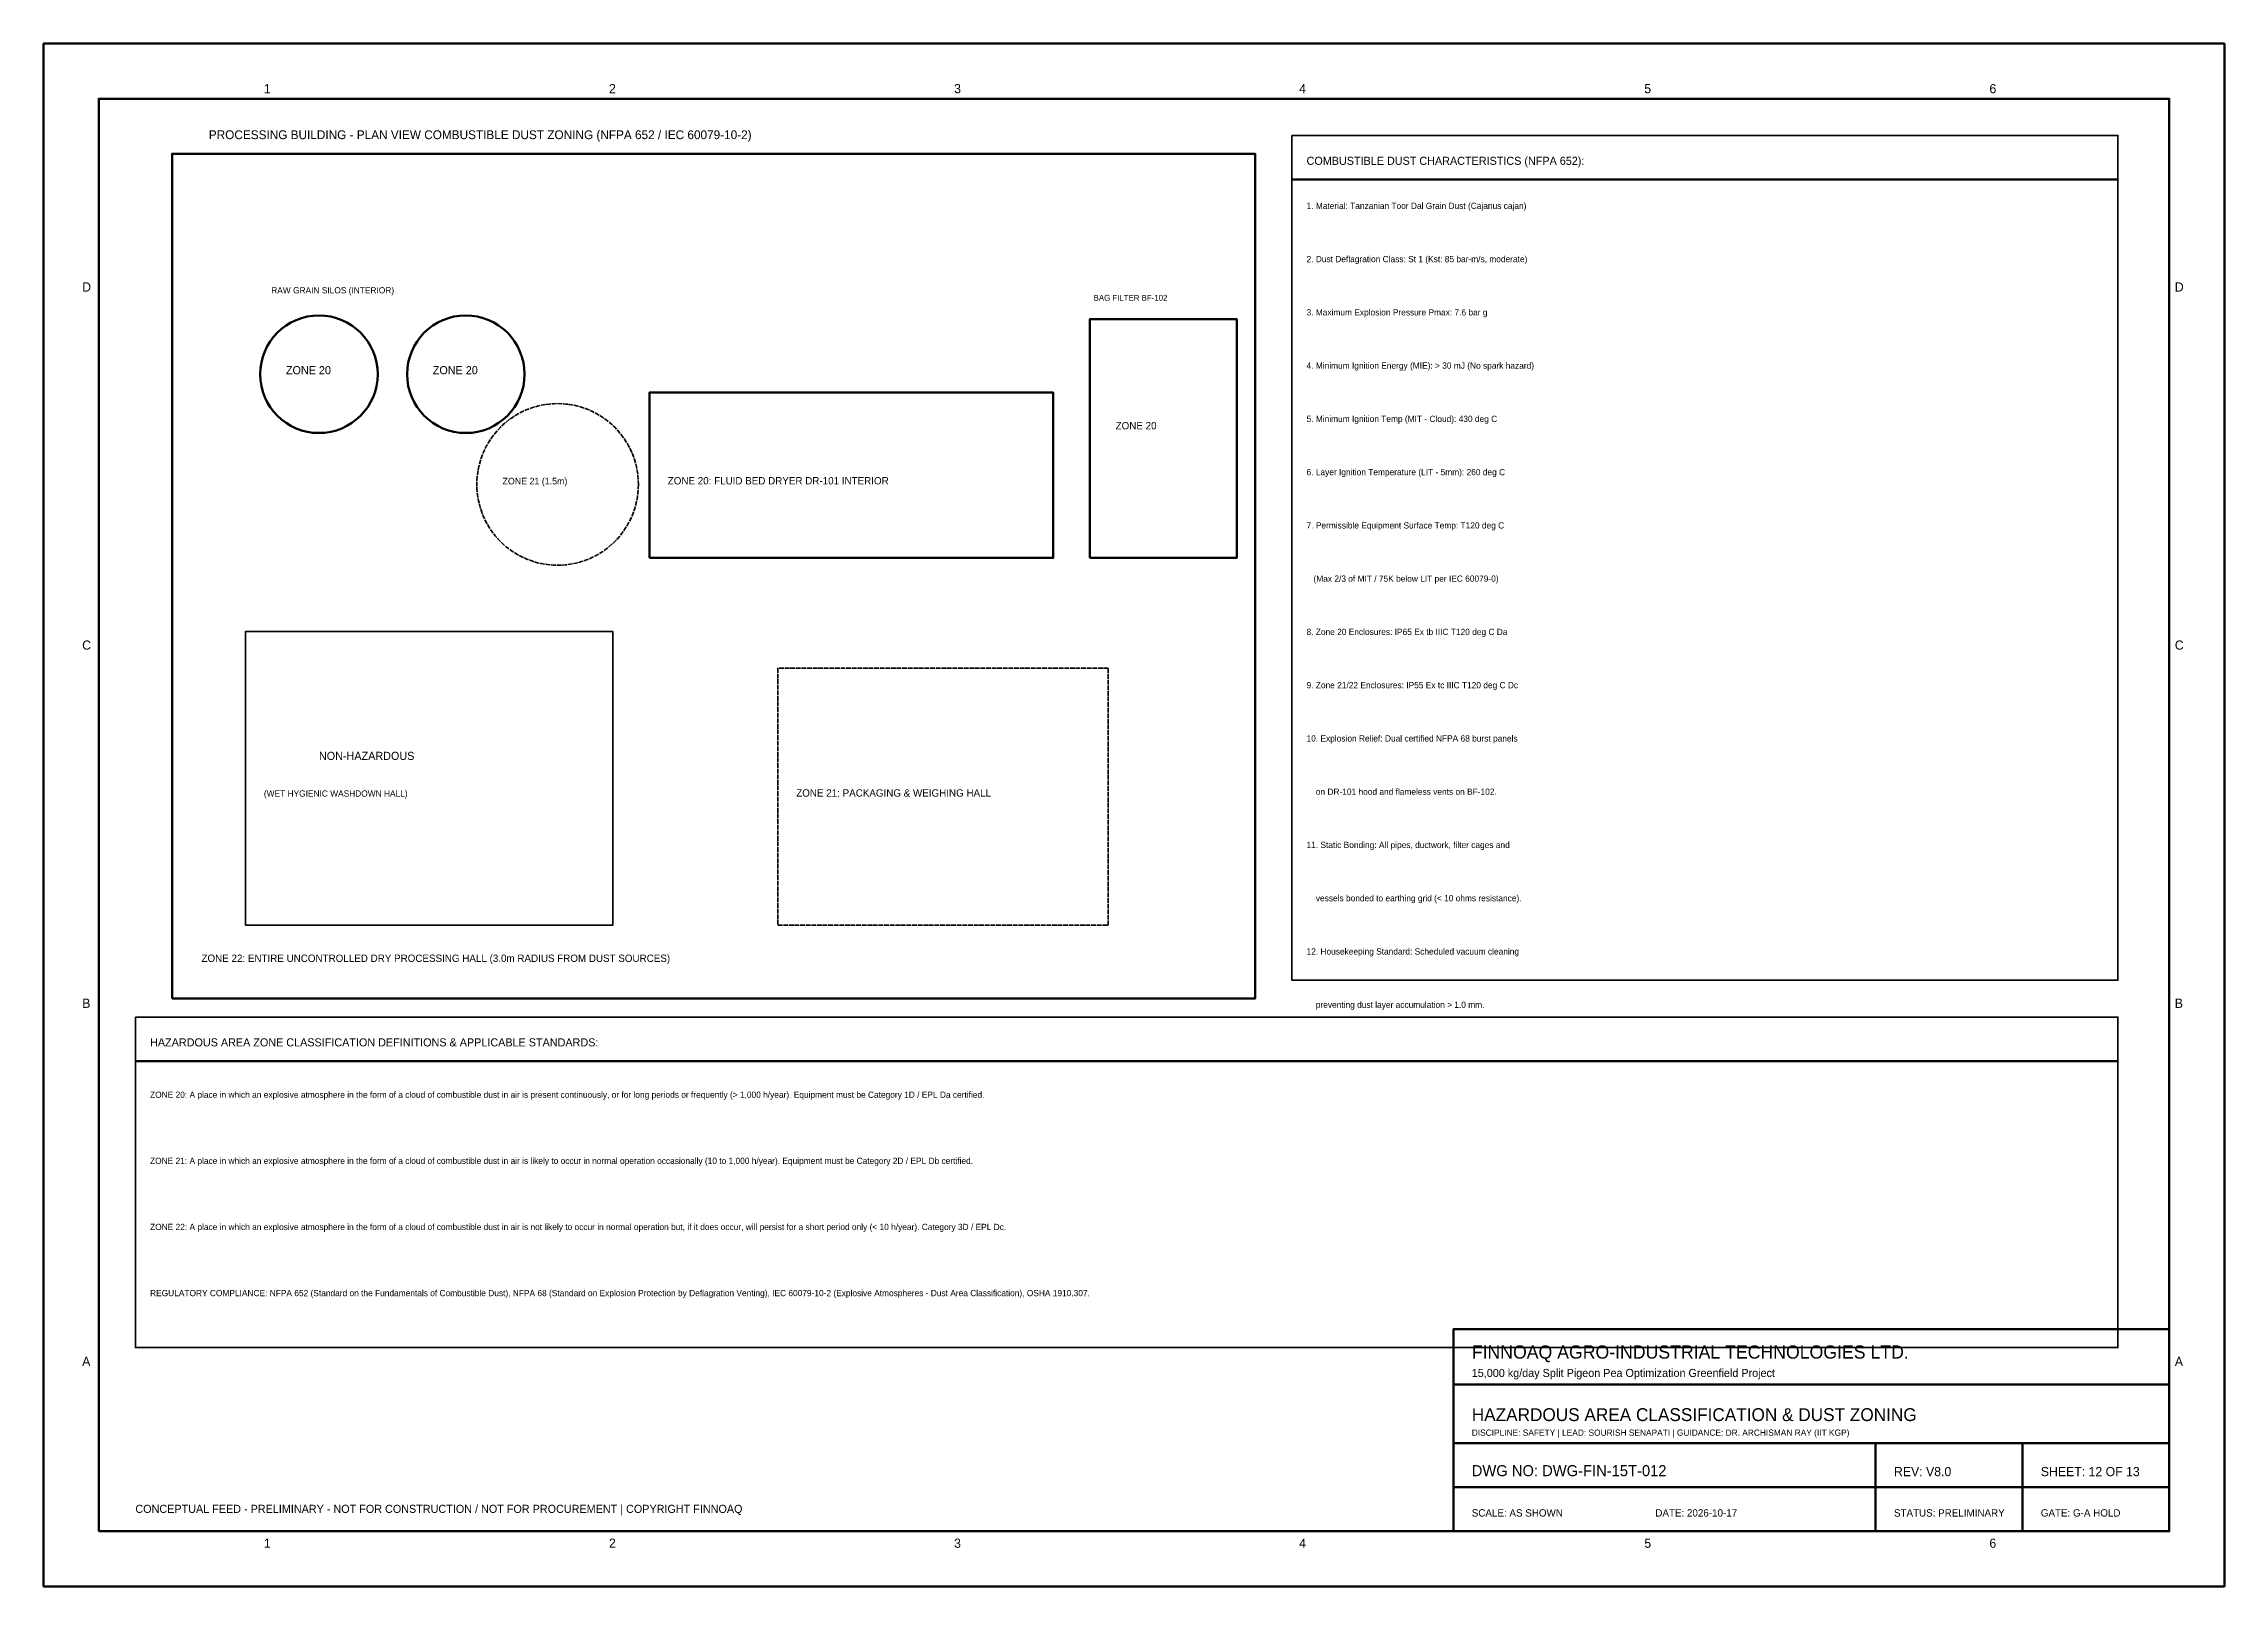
# Model space of a CAD drawing. Header units: millimetres. Extents: x 0 to 594, y 0 to 420.
import ezdxf

# ---------------------------------------------------------------- set-up
doc = ezdxf.new("R2010")
doc.units = ezdxf.units.MM
doc.linetypes.add('DASHED', pattern=[1.524, 1.27, -0.254])
for name, color, linetype, lineweight in [('ANNOTATION', 7, 'Continuous', 35), ('BORDER_TITLE', 7, 'Continuous', 70), ('DIMENSIONS', 4, 'Continuous', 25), ('EQUIPMENT', 3, 'Continuous', 50), ('INSTRUMENTATION', 2, 'Continuous', 25), ('VALVES', 1, 'Continuous', 35)]:
    doc.layers.add(name, color=color, linetype=linetype, lineweight=lineweight)

msp = doc.modelspace()

# ---------------------------------------------------------------- linework, layer by layer
at = {"layer": 'BORDER_TITLE'}
for p, q in [((340, 383), (565, 383)), ((25, 143), (565, 143)), ((384, 55), (579, 55)), ((384, 39), (579, 39)), ((499, 15), (499, 39)), ((539, 15), (539, 39)), ((384, 27), (579, 27))]:
    msp.add_line(p, q, dxfattribs=at)
at = {"layer": 'BORDER_TITLE', "lineweight": 70}
msp.add_lwpolyline([(0, 0), (594, 0), (594, 420), (0, 420), (0, 0)], dxfattribs=at)
at = {"layer": 'BORDER_TITLE', "lineweight": 50}
for points in [[(15, 15), (579, 15), (579, 405), (15, 405), (15, 15)], [(35, 160), (330, 160), (330, 390), (35, 390), (35, 160)], [(384, 15), (579, 15), (579, 70), (384, 70), (384, 15)]]:
    msp.add_lwpolyline(points, dxfattribs=at)
at = {"layer": 'BORDER_TITLE', "lineweight": 35}
for points in [[(340, 395), (565, 395), (565, 165), (340, 165), (340, 395)], [(25, 155), (565, 155), (565, 65), (25, 65), (25, 155)]]:
    msp.add_lwpolyline(points, dxfattribs=at)
at = {"layer": 'EQUIPMENT', "lineweight": 35}
msp.add_lwpolyline([(55, 180), (155, 180), (155, 260), (55, 260), (55, 180)], dxfattribs=at)
at = {"layer": 'INSTRUMENTATION', "linetype": 'DASHED', "lineweight": 35}
msp.add_lwpolyline([(200, 180), (290, 180), (290, 250), (200, 250), (200, 180)], dxfattribs=at)
msp.add_circle((140, 300), 22, dxfattribs=at)
at = {"layer": 'VALVES', "lineweight": 50}
for points in [[(285, 280), (325, 280), (325, 345), (285, 345), (285, 280)], [(165, 280), (275, 280), (275, 325), (165, 325), (165, 280)]]:
    msp.add_lwpolyline(points, dxfattribs=at)
for centre in [(75, 330), (115, 330)]:
    msp.add_circle(centre, 16, dxfattribs=at)

# ---------------------------------------------------------------- texts
at = {"layer": 'ANNOTATION'}
for s, height, p in [('PROCESSING BUILDING - PLAN VIEW COMBUSTIBLE DUST ZONING (NFPA 652 / IEC 60079-10-2)', 2.4, (45, 394)), ('COMBUSTIBLE DUST CHARACTERISTICS (NFPA 652):', 2.2, (344, 387)), ('1. Material: Tanzanian Toor Dal Grain Dust (Cajanus cajan)', 1.7, (344, 375)), ('2. Dust Deflagration Class: St 1 (Kst: 85 bar-m/s, moderate)', 1.7, (344, 360.5)), ('RAW GRAIN SILOS (INTERIOR)', 1.7, (62, 352)), ('BAG FILTER BF-102', 1.6, (286, 350)), ('3. Maximum Explosion Pressure Pmax: 7.6 bar g', 1.7, (344, 346)), ('4. Minimum Ignition Energy (MIE): > 30 mJ (No spark hazard)', 1.7, (344, 331.5)), ('5. Minimum Ignition Temp (MIT - Cloud): 430 deg C', 1.7, (344, 317)), ('6. Layer Ignition Temperature (LIT - 5mm): 260 deg C', 1.7, (344, 302.5)), ('7. Permissible Equipment Surface Temp: T120 deg C', 1.7, (344, 288)), ('   (Max 2/3 of MIT / 75K below LIT per IEC 60079-0)', 1.7, (344, 273.5)), ('8. Zone 20 Enclosures: IP65 Ex tb IIIC T120 deg C Da', 1.7, (344, 259)), ('9. Zone 21/22 Enclosures: IP55 Ex tc IIIC T120 deg C Dc', 1.7, (344, 244.5)), ('10. Explosion Relief: Dual certified NFPA 68 burst panels', 1.7, (344, 230)), ('    on DR-101 hood and flameless vents on BF-102.', 1.7, (344, 215.5)), ('11. Static Bonding: All pipes, ductwork, filter cages and', 1.7, (344, 201)), ('    vessels bonded to earthing grid (< 10 ohms resistance).', 1.7, (344, 186.5)), ('12. Housekeeping Standard: Scheduled vacuum cleaning', 1.7, (344, 172)), ('    preventing dust layer accumulation > 1.0 mm.', 1.7, (344, 157.5)), ('HAZARDOUS AREA ZONE CLASSIFICATION DEFINITIONS & APPLICABLE STANDARDS:', 2.2, (29, 147)), ('ZONE 20: A place in which an explosive atmosphere in the form of a cloud of combustible dust in air is present continuously, or for long periods or frequently (> 1,000 h/year). Equipment must be Category 1D / EPL Da certified.', 1.7, (29, 133)), ('ZONE 21: A place in which an explosive atmosphere in the form of a cloud of combustible dust in air is likely to occur in normal operation occasionally (10 to 1,000 h/year). Equipment must be Category 2D / EPL Db certified.', 1.7, (29, 115)), ('ZONE 22: A place in which an explosive atmosphere in the form of a cloud of combustible dust in air is not likely to occur in normal operation but, if it does occur, will persist for a short period only (< 10 h/year). Category 3D / EPL Dc.', 1.7, (29, 97)), ('REGULATORY COMPLIANCE: NFPA 652 (Standard on the Fundamentals of Combustible Dust), NFPA 68 (Standard on Explosion Protection by Deflagration Venting), IEC 60079-10-2 (Explosive Atmospheres - Dust Area Classification), OSHA 1910.307.', 1.7, (29, 79)), ('FINNOAQ AGRO-INDUSTRIAL TECHNOLOGIES LTD.', 3.6, (389, 62)), ('15,000 kg/day Split Pigeon Pea Optimization Greenfield Project', 2.2, (389, 57)), ('HAZARDOUS AREA CLASSIFICATION & DUST ZONING', 3.5, (389, 45)), ('DISCIPLINE: SAFETY | LEAD: SOURISH SENAPATI | GUIDANCE: DR. ARCHISMAN RAY (IIT KGP)', 1.7, (389, 41)), ('DWG NO: DWG-FIN-15T-012', 3, (389, 30)), ('REV: V8.0', 2.5, (504, 30)), ('SHEET: 12 OF 13', 2.5, (544, 30)), ('CONCEPTUAL FEED - PRELIMINARY - NOT FOR CONSTRUCTION / NOT FOR PROCUREMENT | COPYRIGHT FINNOAQ', 2.2, (25, 20)), ('SCALE: AS SHOWN', 2, (389, 19)), ('DATE: 2026-10-17', 2, (439, 19)), ('STATUS: PRELIMINARY', 2, (504, 19)), ('GATE: G-A HOLD', 2, (544, 19))]:
    msp.add_text(s, height=height, dxfattribs=at).set_placement(p)
at = {"layer": 'BORDER_TITLE'}
for s, p in [('1', (60, 406.5)), ('2', (154, 406.5)), ('3', (248, 406.5)), ('4', (342, 406.5)), ('5', (436, 406.5)), ('6', (530, 406.5)), ('D', (10.5, 352.5)), ('D', (580.5, 352.5)), ('C', (10.5, 255)), ('C', (580.5, 255)), ('B', (10.5, 157.5)), ('B', (580.5, 157.5)), ('A', (10.5, 60)), ('A', (580.5, 60)), ('1', (60, 10.5)), ('2', (154, 10.5)), ('3', (248, 10.5)), ('4', (342, 10.5)), ('5', (436, 10.5)), ('6', (530, 10.5))]:
    msp.add_text(s, height=2.5, dxfattribs=at).set_placement(p)
at = {"layer": 'DIMENSIONS'}
msp.add_text('ZONE 22: ENTIRE UNCONTROLLED DRY PROCESSING HALL (3.0m RADIUS FROM DUST SOURCES)', height=2, dxfattribs=at).set_placement((43, 170))
at = {"layer": 'EQUIPMENT'}
for s, height, p in [('NON-HAZARDOUS', 2.2, (75, 225)), ('(WET HYGIENIC WASHDOWN HALL)', 1.7, (60, 215))]:
    msp.add_text(s, height=height, dxfattribs=at).set_placement(p)
at = {"layer": 'INSTRUMENTATION'}
for s, height, p in [('ZONE 21 (1.5m)', 1.8, (125, 300)), ('ZONE 21: PACKAGING & WEIGHING HALL', 2, (205, 215))]:
    msp.add_text(s, height=height, dxfattribs=at).set_placement(p)
at = {"layer": 'VALVES'}
for s, height, p in [('ZONE 20', 2.2, (66, 330)), ('ZONE 20', 2.2, (106, 330)), ('ZONE 20', 2, (292, 315)), ('ZONE 20: FLUID BED DRYER DR-101 INTERIOR', 2, (170, 300))]:
    msp.add_text(s, height=height, dxfattribs=at).set_placement(p)

doc.saveas('drawing.dxf')
